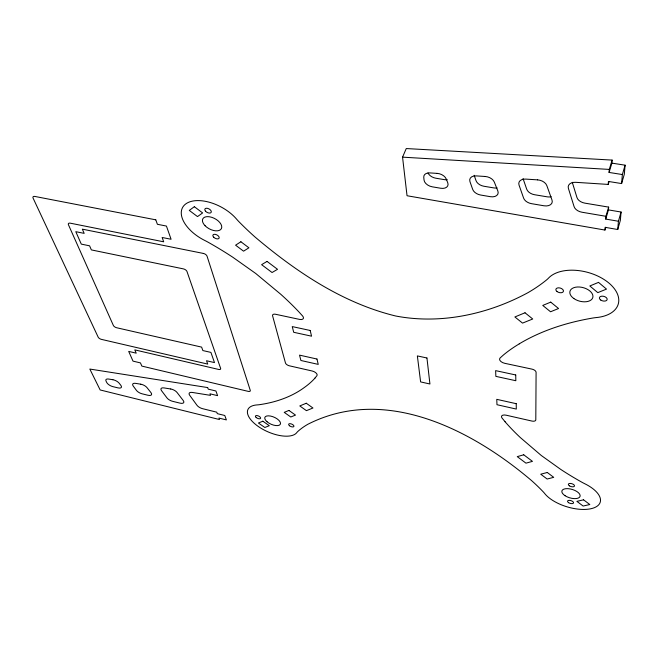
<?xml version="1.0" encoding="UTF-8"?>
<svg xmlns="http://www.w3.org/2000/svg" width="658" height="658" viewBox="0 0 658 658"><rect width="100%" height="100%" fill="white"/><g stroke="black" fill="none" stroke-linecap="round" stroke-linejoin="round"><path stroke-width="0.99" d="M611.882 163.126L625.1 165.183L622.361 174.551L609.078 172.445L611.882 163.126L612.113 160.083L406.257 148.552L402.556 157.155L407.039 195.739L604.941 230.053L605.138 227.331L617.73 229.51L620.362 220.315L621.07 212.024L608.436 209.902L605.73 219.081L618.43 221.244L621.07 212.024M605.73 219.081L605.928 216.301L608.642 207.114L584.839 203.133A8.521 5.585 14.4 0 1 576.967 197.548L572.279 182.307M605.928 216.301L582.017 212.238A8.562 5.56 14.6 0 1 574.097 206.645L568.389 188.344A8.677 5.733 14.7 0 1 575.717 182.324L608.222 184.421L608.428 181.452L621.596 183.566L624.319 174.222L625.1 165.183M609.078 172.445L609.3 169.419L612.113 160.083M608.436 209.902L608.642 207.114M617.73 229.51L618.43 221.244M621.596 183.566L622.361 174.551M604.941 230.053L605.747 227.314M608.222 184.421L609.053 181.633M314.96 378.079L316.934 375.677A4.614 2.278 23.3 0 0 312.196 371.005L289.421 365.823A3.685 1.818 24 0 1 285.457 362.953L272.585 315.824A3.882 2.015 24.8 0 1 275.521 314.261L299.612 319.41A4.91 2.583 24.2 0 0 302.614 315.988L298.888 311.9A210.182 98.675 27.3 0 0 280.695 294.216L255.691 273.448L232.866 257.286A199.966 94.629 27.4 0 0 208.372 242.366A39.924 21.064 27.6 0 0 204.918 240.54A33.591 18.621 27.9 0 1 186.173 203.635A33.591 18.621 27.9 0 1 236.518 219.056A43.568 25.284 26.6 0 0 239.01 221.779A277.947 184.775 21.7 0 0 254.983 236.97C296.108 271.754 342.728 303.141 395.68 315.996C440.597 324.633 488.022 314.294 527.872 292.72A269.788 174.46 26.2 0 0 546.477 279.995A46.981 28.607 17.8 0 0 548.64 277.997A37.893 22.421 15.1 0 1 608.65 282.833A37.893 22.421 15.1 0 1 596.502 317.543A46.052 25.826 14.4 0 0 592.562 318.069A247.063 122.676 12.6 0 0 571.21 322.626C553.057 327.33 535.365 334.174 519.252 343.838M402.556 157.155L609.3 169.419M505.105 421.745L502.013 418.019A4.951 2.492 18.1 0 1 506.125 415.19L531.911 421.054A4.022 2.04 17.3 0 0 535.801 419.837L536.089 372.37A4.244 2.278 17.2 0 0 531.977 369.13L504.711 363.306A5.272 2.854 18 0 1 500.064 358.01L503.189 355.197A264.261 129.684 12.5 0 1 519.285 343.863M474.163 175.283L476.022 180.637A8.176 5.363 19 0 0 483.918 186.255L493.615 187.875A8.209 5.387 18.6 0 0 497.111 187.892M523.044 178.573L526.713 189.2A8.34 5.478 16.7 0 0 534.567 194.727L546.946 196.791A8.381 5.503 16.1 0 0 551.157 196.701M315.001 378.103A229.494 114.122 29 0 1 304.646 387.266C295.105 394.364 283.993 399.135 272.511 402.096A211.144 104.309 28.6 0 1 259.721 404.645A34.825 16.228 24.9 0 1 257.344 404.892A27.093 12.272 23.8 0 0 258.199 426.417A27.093 12.272 23.8 0 0 296.816 432.569A33.838 15.233 22.5 0 1 297.852 431.442A189.356 82.192 19.4 0 1 307.969 424.213C385.169 385.045 471.819 429.781 531.541 480.57A184.388 79.766 20.9 0 1 543.089 491.699A36.313 16.54 18.1 0 1 544.758 493.607A30.326 14.015 16.7 0 0 591.517 508.593A30.326 14.015 16.7 0 0 584.888 483.795A39.899 19.14 15.7 0 1 581.82 482.191A262.032 138.024 11.6 0 1 560.657 469.351L541.312 455.517L520.297 437.529A282.076 149.983 11.2 0 1 505.064 421.745M428.013 172.98A8.044 5.239 21.3 0 0 435.752 178.195L444.175 179.609A8.061 5.264 20.9 0 0 447.243 179.659M194.349 206.702L189.274 210.412L197.507 216.589L202.623 212.929L194.349 206.702M240.894 241.757L235.589 245.187L243.567 251.175L248.905 247.803L240.894 241.757M267.041 261.407L261.613 264.672L272.058 272.519L277.528 269.311L267.041 261.407M262.846 421.202L258.43 423.028L264.845 427.494L269.286 425.693L262.846 421.202M288.92 410.428L284.223 412.369L290.787 416.999L295.5 415.091L288.92 410.428M306.283 403.239L299.793 405.928L306.431 410.658L312.961 408.009L306.283 403.239M525.01 312.772L514.877 316.959L522.542 323.111L532.717 318.99L525.01 312.772M550.738 302.129L542.76 305.427L550.54 311.769L558.552 308.52L550.738 302.129M598.517 282.381L589.839 285.967L597.801 292.637L606.511 289.109L598.517 282.381M523.727 454.793L517.262 456.627L525.964 463.158L532.462 461.365L523.727 454.793M547.283 472.485L540.728 474.204L547.143 479.024L553.715 477.338L547.283 472.485M583.556 499.817L576.885 501.355L583.128 506.035L589.823 504.538L583.556 499.817M437.192 173.383L429.913 172.914A8.102 5.248 21.4 0 0 423.768 177.323L424.032 180.021A8.085 5.215 21.3 0 0 432.265 186.823L440.728 188.254A8.11 5.239 20.9 0 0 447.728 182.677L446.247 179.017A8.126 5.272 21 0 0 437.192 173.383M485.226 176.484L476.269 175.9A8.266 5.404 19.3 0 0 469.952 181.616L472.691 189.397A8.225 5.338 19.1 0 0 480.636 195.031L490.375 196.684A8.25 5.363 18.7 0 0 497.851 190.984L494.322 182.093A8.299 5.437 18.9 0 0 485.226 176.484M537.627 179.864L525.816 179.099A8.464 5.577 17 0 0 519.03 185.046L523.612 198.124A8.381 5.453 16.8 0 0 531.516 203.667L543.952 205.781A8.422 5.478 16.3 0 0 552.013 200.073L546.823 185.581A8.513 5.609 16.5 0 0 537.627 179.864M207.657 387.57L89.825 369.056L100.156 389.955L219.476 419.533L218.933 418.069L226.377 419.911L224.781 415.494L217.304 413.652L216.753 412.171L202.639 408.7A5.511 2.435 25.4 0 1 196.972 405.27L189.636 395.211A5.568 2.484 25.6 0 1 192.3 392.439L210.535 395.368L209.968 393.813L217.601 395.655L215.914 390.984L208.241 389.141L207.657 387.57M112.888 379.732L108.644 379.049A5.404 2.303 27.2 0 0 106.028 381.04L106.728 382.495A5.396 2.295 27.2 0 0 112.847 386.624L117.988 387.883A5.404 2.303 27.1 0 0 120.817 385.308L119.213 383.269A5.412 2.311 27.1 0 0 112.888 379.732M140.738 384.19L135.564 383.359A5.453 2.361 26.7 0 0 133.212 386.032L136.412 390.342A5.428 2.344 26.6 0 0 142.12 393.821L147.984 395.261A5.437 2.352 26.5 0 0 150.962 392.629L147.055 387.694A5.461 2.377 26.6 0 0 140.738 384.19M170.735 388.993L164.007 387.916A5.511 2.418 26.2 0 0 161.531 390.679L166.976 397.909A5.47 2.393 26 0 0 172.635 401.322L180.045 403.148A5.478 2.402 25.8 0 0 183.237 400.533L177.101 392.538A5.527 2.435 26 0 0 170.735 388.993M155.781 219.83L34.849 196.438A3.356 1.678 31.8 0 0 33.081 198.099L98.165 337.135A2.862 1.283 28 0 0 101.422 339.372L207.731 364.096L206.53 360.749L214.492 362.591L210.905 352.4L202.861 350.566L201.619 347.111L116.68 327.75A2.936 1.357 28 0 1 113.357 325.439L68.44 224.748A3.29 1.645 30.7 0 1 70.291 223.177L163.694 241.807L162.139 237.489L171.08 239.257L166.433 226.056L157.394 224.296L155.781 219.83M203.33 253.42L82.34 229.157L84.175 233.368L75.802 231.682L81.296 244.118L89.587 245.821L91.355 249.9L183.36 268.875A3.265 1.686 27.6 0 1 186.987 271.524L220.627 368.381A2.936 1.382 25.5 0 1 218.563 369.426L134.8 349.875L136.222 353.165L128.705 351.405L133.006 361.127L140.45 362.895L141.84 366.087L248.148 391.354A2.895 1.349 24.6 0 0 250.279 390.383L207.04 256.159A3.356 1.793 27.5 0 0 203.33 253.42M310.206 330.481L292.251 326.59L293.707 332.29L311.555 336.18L310.206 330.481M515.732 374.97L495.63 370.627L495.861 376.368L515.831 380.719L515.732 374.97M426.943 357.993L417.361 355.912L420.618 381.911L429.929 383.992L426.943 357.993M316.967 359.029L299.53 355.131L300.895 360.485L318.242 364.392L316.967 359.029M516.217 403.691L496.765 399.34L496.979 404.711L516.308 409.07L516.217 403.691M213.727 237.234A3.455 1.892 27.6 0 0 219.081 238.204A3.455 1.892 27.6 0 0 215.273 234.347A3.455 1.892 27.6 0 0 213.727 237.234M205.551 211.202A3.545 1.99 28.3 0 0 211.119 212.435A3.545 1.99 28.3 0 0 207.492 208.339A3.545 1.99 28.3 0 0 205.551 211.202M205.099 225.743A10.495 5.815 27.9 0 0 221.368 228.671A10.495 5.815 27.9 0 0 209.828 216.844A10.495 5.815 27.9 0 0 205.099 225.743M256.209 417.534A2.813 1.267 24.1 0 0 260.56 418.381A2.813 1.267 24.1 0 0 257.294 415.626A2.813 1.267 24.1 0 0 256.209 417.534M289.536 425.767A2.838 1.291 23.4 0 0 293.896 426.433A2.838 1.291 23.4 0 0 290.433 423.719A2.838 1.291 23.4 0 0 289.536 425.767M267.066 421.77A8.464 3.833 23.8 0 0 280.267 424.352A8.464 3.833 23.8 0 0 270.553 416.062A8.464 3.833 23.8 0 0 267.066 421.77M565.107 495.745A9.475 4.376 16.7 0 0 580.019 496.51A9.475 4.376 16.7 0 0 567.862 488.655A9.475 4.376 16.7 0 0 565.107 495.745M569.441 485.859A3.191 1.497 16.7 0 0 574.459 486.081A3.191 1.497 16.7 0 0 570.346 483.433A3.191 1.497 16.7 0 0 569.441 485.859M568.611 502.679A3.125 1.431 16.8 0 0 573.513 502.951A3.125 1.431 16.8 0 0 569.491 500.368A3.125 1.431 16.8 0 0 568.611 502.679M573.875 298.559A11.836 6.999 15.1 0 0 592.759 297.655A11.836 6.999 15.1 0 0 577.51 286.987A11.836 6.999 15.1 0 0 573.875 298.559M600.729 300.032A3.989 2.352 14.4 0 0 607.12 299.719A3.989 2.352 14.4 0 0 602.012 296.158A3.989 2.352 14.4 0 0 600.729 300.032M557.038 291.543A3.907 2.319 15.9 0 0 563.371 291.51A3.907 2.319 15.9 0 0 558.576 287.817A3.907 2.319 15.9 0 0 557.038 291.543"/></g></svg>
